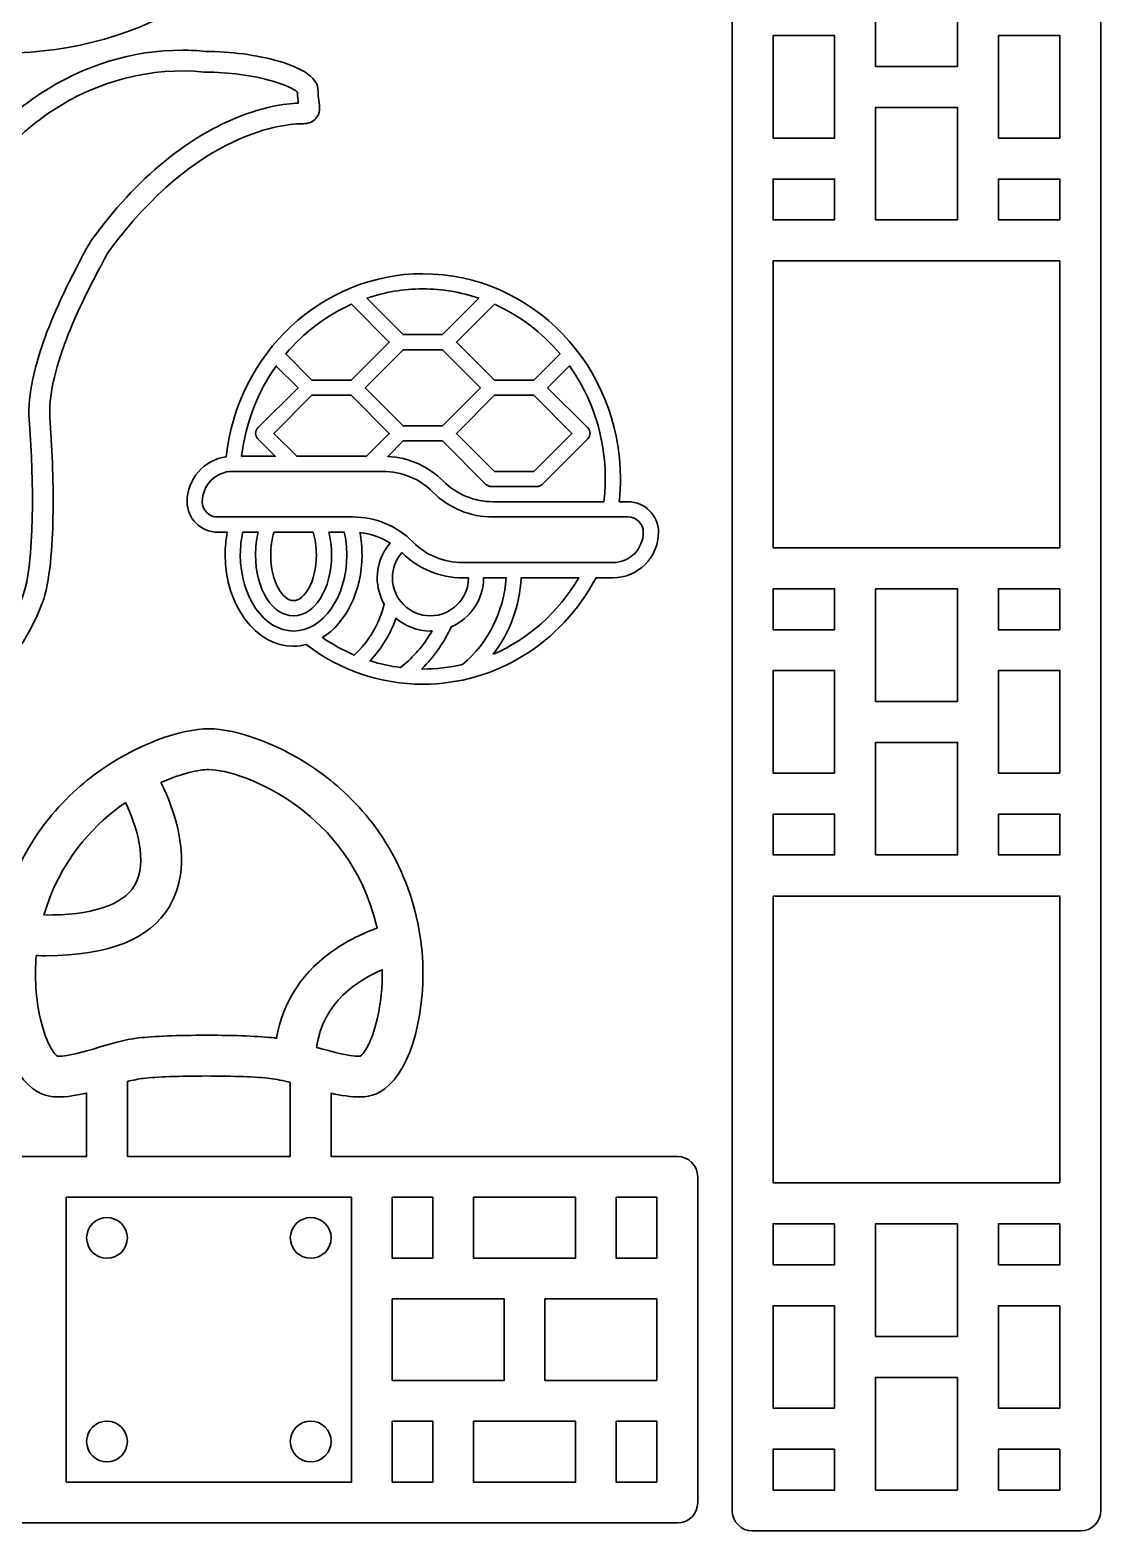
# Model space of a CAD drawing. Header units: millimetres. Extents: x 171 to 478, y -636 to -164.
# Drawn here: x 308.5 to 478.4, y -636.2 to -397.9 of the extents above; entities that cross this region are included whole.
import ezdxf

# ---------------------------------------------------------------- set-up
doc = ezdxf.new("R2010")
doc.units = ezdxf.units.MM
doc.header["$MEASUREMENT"] = 0
doc.layers.add('Calque 1', color=7, linetype='Continuous', lineweight=0)

msp = doc.modelspace()

# ---------------------------------------------------------------- linework, layer by layer
at = {"layer": 'Calque 1', "color": 18, "lineweight": 35, "true_color": 0x000000}
for points, knots in [([(478.4, -330.53), (478.4, -330.55), (478.39, -330.56), (478.39, -330.57), (478.39, -330.58), (478.4, -330.59), (478.4, -330.59), (478.4, -330.59), (478.4, -431.33), (478.4, -431.33), (478.4, -431.33), (478.4, -431.33), (478.4, -431.33), (478.4, -431.33), (478.4, -532.12), (478.4, -532.12), (478.4, -532.14), (478.39, -532.15), (478.39, -532.16), (478.39, -532.17), (478.39, -532.18), (478.39, -532.18), (478.39, -532.18), (478.39, -632.92), (478.39, -632.92), (478.39, -634.72), (476.94, -636.17), (475.15, -636.17), (475.15, -636.17), (423.12, -636.17), (423.12, -636.17), (421.32, -636.17), (419.87, -634.71), (419.87, -632.92), (419.87, -632.92), (419.87, -626.42), (419.87, -626.42), (419.87, -626.42), (419.87, -577.64), (419.87, -577.64), (419.87, -577.64), (419.87, -571.14), (419.87, -571.14), (419.87, -571.14), (419.87, -571.14), (419.87, -571.14), (419.87, -571.14), (419.87, -545.13), (419.87, -545.13), (419.87, -545.13), (419.87, -545.13), (419.87, -545.13), (419.87, -545.13), (419.87, -538.63), (419.87, -538.63), (419.87, -538.63), (419.87, -538.63), (419.87, -538.63), (419.87, -538.63), (419.87, -531.7), (419.87, -531.7), (419.87, -531.69), (419.87, -531.69), (419.87, -531.68), (419.87, -531.68), (419.87, -525.62), (419.87, -525.62), (419.87, -525.62), (419.87, -476.85), (419.87, -476.85), (419.87, -476.85), (419.87, -470.35), (419.87, -470.35), (419.87, -470.35), (419.87, -470.35), (419.87, -470.35), (419.87, -470.35), (419.87, -444.34), (419.87, -444.34), (419.87, -444.34), (419.87, -444.34), (419.87, -444.34), (419.87, -444.34), (419.87, -437.83), (419.87, -437.83), (419.87, -437.83), (419.87, -437.83), (419.87, -437.83), (419.87, -437.83), (419.87, -431.33), (419.87, -431.33), (419.87, -431.33), (419.87, -431.33), (419.87, -431.33), (419.87, -431.33), (419.87, -424.83), (419.87, -424.83), (419.87, -424.83), (419.87, -382.55), (419.87, -382.55), (419.87, -382.55), (419.87, -382.55), (419.87, -382.55), (419.87, -382.55), (419.87, -382.55), (419.87, -382.55), (419.87, -382.55), (419.87, -376.05), (419.87, -376.05), (419.87, -376.05), (419.87, -369.55), (419.87, -369.55), (419.87, -369.55), (419.87, -369.55), (419.87, -369.55), (419.87, -369.55), (419.87, -343.54), (419.87, -343.54), (419.87, -343.54), (419.87, -343.54), (419.87, -343.54), (419.87, -343.54), (419.87, -337.04), (419.87, -337.04), (419.87, -337.04), (419.87, -337.04), (419.87, -337.04), (419.87, -337.04), (419.87, -330.11), (419.87, -330.11), (419.87, -330.1), (419.87, -330.1), (419.87, -330.09), (419.87, -330.09), (419.87, -324.03), (419.87, -324.03), (419.87, -324.03), (419.87, -275.26), (419.87, -275.26), (419.87, -275.26), (419.87, -268.76), (419.87, -268.76), (419.87, -268.76), (419.87, -268.76), (419.87, -268.76), (419.87, -268.76), (419.87, -242.75), (419.87, -242.75), (419.87, -242.75), (419.87, -242.75), (419.87, -242.75), (419.87, -242.75), (419.87, -236.24), (419.87, -236.24), (419.87, -236.24), (419.87, -236.24), (419.87, -236.24), (419.87, -236.24), (419.87, -229.76), (419.87, -229.76), (419.87, -229.75), (419.87, -229.75), (419.87, -229.74), (419.87, -229.74), (419.87, -223.24), (419.87, -223.24), (419.87, -223.24), (419.87, -177.71), (419.87, -177.71), (419.87, -177.71), (426.37, -177.71), (426.37, -177.71), (426.37, -177.71), (426.37, -177.71), (426.37, -177.71), (426.37, -177.71), (471.89, -177.71), (471.89, -177.71), (471.89, -177.71), (471.89, -177.71), (471.89, -177.71), (471.89, -177.71), (478.4, -177.71), (478.4, -177.71), (478.4, -177.71), (478.4, -180.94), (478.4, -180.94), (478.4, -180.95), (478.4, -180.96), (478.4, -180.96), (478.4, -180.96), (478.4, -330.53), (478.4, -330.53)], [0, 0, 0, 0, 1, 1, 1, 2, 2, 2, 3, 3, 3, 4, 4, 4, 5, 5, 5, 6, 6, 6, 7, 7, 7, 8, 8, 8, 9, 9, 9, 10, 10, 10, 11, 11, 11, 12, 12, 12, 13, 13, 13, 14, 14, 14, 15, 15, 15, 16, 16, 16, 17, 17, 17, 18, 18, 18, 19, 19, 19, 20, 20, 20, 21, 21, 21, 22, 22, 22, 23, 23, 23, 24, 24, 24, 25, 25, 25, 26, 26, 26, 27, 27, 27, 28, 28, 28, 29, 29, 29, 30, 30, 30, 31, 31, 31, 32, 32, 32, 33, 33, 33, 34, 34, 34, 35, 35, 35, 36, 36, 36, 37, 37, 37, 38, 38, 38, 39, 39, 39, 40, 40, 40, 41, 41, 41, 42, 42, 42, 43, 43, 43, 44, 44, 44, 45, 45, 45, 46, 46, 46, 47, 47, 47, 48, 48, 48, 49, 49, 49, 50, 50, 50, 51, 51, 51, 52, 52, 52, 53, 53, 53, 54, 54, 54, 55, 55, 55, 56, 56, 56, 57, 57, 57, 58, 58, 58, 59, 59, 59, 60, 60, 60, 61, 61, 61, 62, 62, 62, 63, 63, 63, 64, 64, 64, 64]), ([(365.79, -347.1), (370.8, -347.1), (374.87, -351.17), (374.87, -356.18), (374.87, -363.69), (368.76, -369.8), (361.25, -369.8), (361.25, -369.8), (356.21, -369.8), (356.21, -369.8), (345.81, -389.42), (326.15, -401.57), (304.51, -401.57), (291.86, -401.57), (279.86, -397.46), (269.71, -389.74), (268.48, -390.04), (267.22, -390.22), (265.93, -390.22), (254.67, -390.22), (245.5, -378.01), (245.5, -362.99), (245.5, -360.67), (245.73, -358.39), (246.16, -356.18), (246.16, -356.18), (243.23, -356.18), (243.23, -356.18), (238.23, -356.18), (234.16, -352.11), (234.16, -347.1), (234.16, -340.24), (239.26, -334.57), (245.86, -333.63), (249.08, -302.85), (274.48, -279.01), (304.51, -279.01), (337.05, -279.01), (363.52, -306.5), (363.52, -340.29), (363.52, -342.57), (363.36, -344.84), (363.12, -347.1), (363.12, -347.1), (365.79, -347.1), (365.79, -347.1), (365.79, -347.1), (365.79, -347.1), (365.79, -347.1)], [0, 0, 0, 0, 1, 1, 1, 2, 2, 2, 3, 3, 3, 4, 4, 4, 5, 5, 5, 6, 6, 6, 7, 7, 7, 8, 8, 8, 9, 9, 9, 10, 10, 10, 11, 11, 11, 12, 12, 12, 13, 13, 13, 14, 14, 14, 15, 15, 15, 16, 16, 16, 16]), ([(455.64, -403.69), (455.64, -403.69), (455.64, -385.81), (455.64, -385.81), (455.64, -385.81), (442.63, -385.81), (442.63, -385.81), (442.63, -385.81), (442.63, -403.69), (442.63, -403.69), (442.63, -403.69), (455.64, -403.69), (455.64, -403.69)], [0, 0, 0, 0, 1, 1, 1, 2, 2, 2, 3, 3, 3, 4, 4, 4, 4]), ([(233.25, -405.49), (233.46, -404.3), (234.09, -403.33), (235.08, -402.69), (236.41, -401.82), (241.72, -400.5), (247.99, -399.86), (250.38, -399.62), (252.74, -399.49), (255, -399.49), (260.43, -399.49), (265.22, -400.19), (269.25, -401.57), (273.99, -402.86), (278.3, -404.8), (282.07, -407.31), (285.28, -409.46), (288.12, -412.04), (290.53, -414.99), (293.21, -418.28), (294.93, -421.5), (296.02, -424.1), (297.17, -421.63), (298.62, -419.25), (300.37, -417), (303.07, -413.53), (306.36, -410.51), (310.14, -408.01), (316.96, -403.51), (324.73, -401.13), (332.62, -401.13), (333.85, -401.13), (335.1, -401.19), (336.32, -401.31), (340.27, -401.32), (344.49, -401.89), (347.89, -402.87), (352.12, -404.1), (354.17, -405.64), (354.17, -407.59), (354.17, -408.13), (354.23, -408.62), (354.29, -409.09), (354.42, -410.1), (354.55, -411.14), (353.8, -411.99), (353.33, -412.52), (352.65, -412.79), (351.8, -412.79), (349.11, -412.79), (335.01, -413.77), (320.88, -433.21), (317.72, -438.91), (315.44, -443.68), (313.94, -447.79), (312.11, -452.77), (311.36, -456.82), (311.64, -460.19), (312.02, -464.79), (312.19, -470.4), (312.1, -475.2), (312.02, -479.65), (311.66, -485.64), (310.41, -488.91), (308.2, -494.69), (304.87, -499.22), (298.58, -505.01), (298.4, -505.82), (298.07, -508.47), (299.81, -513.04), (302.99, -521.42), (302.97, -523.64), (301.82, -524.79), (301.3, -525.31), (299.32, -526.68), (296.85, -527.37), (293.48, -528.3), (290.49, -527.65), (288.19, -525.49), (288.19, -525.49), (288.04, -525.35), (288.04, -525.35), (287.89, -525.21), (287.78, -525.02), (287.74, -524.81), (287.74, -524.81), (287.7, -524.61), (287.7, -524.61), (286.24, -517.14), (286.35, -508.71), (286.49, -504.93), (285.7, -504.34), (284.35, -503.26), (282.96, -501.79), (280.03, -498.71), (278.24, -495.33), (277.79, -492.01), (276.66, -487.03), (276.37, -479.96), (276.06, -472.49), (275.81, -466.42), (275.52, -459.56), (274.74, -453.11), (274.35, -452.44), (273.13, -450.51), (271.23, -448.39), (269.09, -445.98), (265.6, -442.83), (261.17, -441.43), (253.08, -438.88), (247.09, -440.57), (244.53, -441.29), (244.53, -441.29), (244.47, -441.31), (244.47, -441.31), (244.27, -441.36), (244.09, -441.41), (243.93, -441.45), (241.74, -442.03), (238.93, -441.28), (237.8, -439.8), (237.11, -438.9), (237.03, -437.78), (237.59, -436.8), (238.31, -435.54), (239.55, -435.07), (240.45, -434.74), (241.27, -434.43), (241.71, -434.25), (241.94, -433.81), (242.03, -433.66), (242.14, -433.39), (242.26, -433.1), (242.87, -431.66), (243.88, -429.27), (246.32, -427.15), (249.24, -424.61), (253.38, -423.23), (258.62, -423.05), (258.63, -423.05), (258.66, -423.05), (258.67, -423.05), (258.67, -423.05), (261.27, -423.05), (261.27, -423.05), (258.81, -420.45), (255.99, -418), (253.01, -415.89), (248.92, -412.99), (244.95, -411.02), (242.38, -410.63), (239.54, -410.2), (238.12, -410.44), (237.27, -410.58), (236.46, -410.71), (235.23, -410.91), (234.29, -409.69), (233.58, -408.76), (232.98, -407.1), (233.25, -405.49)], [0, 0, 0, 0, 1, 1, 1, 2, 2, 2, 3, 3, 3, 4, 4, 4, 5, 5, 5, 6, 6, 6, 7, 7, 7, 8, 8, 8, 9, 9, 9, 10, 10, 10, 11, 11, 11, 12, 12, 12, 13, 13, 13, 14, 14, 14, 15, 15, 15, 16, 16, 16, 17, 17, 17, 18, 18, 18, 19, 19, 19, 20, 20, 20, 21, 21, 21, 22, 22, 22, 23, 23, 23, 24, 24, 24, 25, 25, 25, 26, 26, 26, 27, 27, 27, 28, 28, 28, 29, 29, 29, 30, 30, 30, 31, 31, 31, 32, 32, 32, 33, 33, 33, 34, 34, 34, 35, 35, 35, 36, 36, 36, 37, 37, 37, 38, 38, 38, 39, 39, 39, 40, 40, 40, 41, 41, 41, 42, 42, 42, 43, 43, 43, 44, 44, 44, 45, 45, 45, 46, 46, 46, 47, 47, 47, 48, 48, 48, 49, 49, 49, 50, 50, 50, 51, 51, 51, 52, 52, 52, 53, 53, 53, 53]), ([(436.13, -415.07), (436.13, -415.07), (436.13, -398.82), (436.13, -398.82), (436.13, -398.82), (426.37, -398.82), (426.37, -398.82), (426.37, -398.82), (426.37, -415.07), (426.37, -415.07), (426.37, -415.07), (436.13, -415.07), (436.13, -415.07)], [0, 0, 0, 0, 1, 1, 1, 2, 2, 2, 3, 3, 3, 4, 4, 4, 4]), ([(471.89, -415.07), (471.89, -415.07), (471.89, -398.82), (471.89, -398.82), (471.89, -398.82), (462.13, -398.82), (462.13, -398.82), (462.13, -398.82), (462.13, -415.07), (462.13, -415.07), (462.13, -415.07), (471.89, -415.07), (471.89, -415.07)], [0, 0, 0, 0, 1, 1, 1, 2, 2, 2, 3, 3, 3, 4, 4, 4, 4]), ([(268.27, -404.71), (264.56, -403.44), (258.12, -402.14), (248.33, -403.13), (241.88, -403.79), (237.41, -405.11), (236.88, -405.44), (236.66, -405.58), (236.55, -405.77), (236.5, -406.04), (236.5, -406.04), (236.5, -406.04), (236.5, -406.04), (236.43, -406.47), (236.54, -406.97), (236.7, -407.33), (236.71, -407.33), (236.72, -407.33), (236.74, -407.33), (237.78, -407.16), (239.51, -406.87), (242.88, -407.38), (245.97, -407.85), (250.36, -409.97), (254.92, -413.2), (259.77, -416.65), (264.22, -420.94), (267.45, -425.28), (272.09, -429.68), (275.23, -436.57), (277.05, -446.34), (278.61, -454.72), (279, -464.08), (279.35, -472.33), (279.65, -479.71), (279.94, -486.66), (281.02, -491.35), (281.02, -491.37), (281.02, -491.38), (281.03, -491.4), (281.03, -491.4), (281.04, -491.46), (281.04, -491.46), (281.04, -491.48), (281.04, -491.49), (281.04, -491.51), (281.28, -493.35), (282.22, -496.23), (285.32, -499.5), (287.22, -501.5), (289.05, -502.71), (289.07, -502.72), (289.07, -502.72), (289.36, -502.91), (289.36, -502.91), (289.65, -503.09), (289.82, -503.41), (289.82, -503.75), (289.82, -503.75), (289.82, -504.1), (289.82, -504.1), (289.82, -504.14), (289.82, -504.19), (289.81, -504.39), (289.66, -507.66), (289.46, -515.99), (290.83, -523.42), (292.21, -524.52), (293.9, -524.77), (295.97, -524.2), (297.51, -523.77), (298.73, -523.01), (299.24, -522.65), (299.23, -522.38), (299.18, -521.84), (298.93, -520.85), (298.54, -519.27), (297.8, -517.03), (296.73, -514.21), (294.11, -507.29), (295.46, -503.82), (295.62, -503.44), (295.62, -503.44), (295.67, -503.32), (295.67, -503.32), (295.73, -503.19), (295.81, -503.07), (295.92, -502.98), (295.92, -502.98), (296.02, -502.88), (296.02, -502.88), (302.12, -497.33), (305.29, -493.08), (307.33, -487.74), (309.2, -482.85), (309.06, -468.85), (308.36, -460.46), (308.04, -456.61), (308.85, -452.1), (310.85, -446.66), (312.42, -442.37), (314.78, -437.41), (318.05, -431.52), (318.05, -431.52), (318.07, -431.49), (318.07, -431.49), (318.09, -431.45), (318.11, -431.42), (318.14, -431.39), (318.14, -431.39), (318.16, -431.35), (318.16, -431.35), (321.74, -426.41), (325.64, -422.2), (329.73, -418.84), (333.07, -416.1), (336.57, -413.9), (340.13, -412.32), (345.1, -410.11), (349.03, -409.61), (351.03, -409.51), (351.03, -409.51), (351.03, -409.51), (351.03, -409.51), (350.97, -409.06), (350.9, -408.47), (350.88, -407.8), (350.66, -407.58), (349.76, -406.84), (346.98, -406.04), (343.83, -405.12), (339.92, -404.6), (336.23, -404.6), (336.22, -404.6), (336.2, -404.6), (336.18, -404.6), (336.18, -404.6), (336.12, -404.6), (336.12, -404.6), (336.1, -404.59), (336.09, -404.59), (336.07, -404.59), (327.79, -403.76), (319.23, -405.95), (311.96, -410.76), (308.47, -413.06), (305.45, -415.84), (302.97, -419.02), (300.45, -422.26), (298.62, -425.76), (297.51, -429.43), (297.51, -429.43), (296.84, -431.69), (296.84, -431.69), (296.71, -432.12), (296.32, -432.41), (295.88, -432.41), (295.87, -432.41), (295.86, -432.41), (295.85, -432.41), (295.4, -432.4), (295.02, -432.08), (294.91, -431.65), (294.91, -431.65), (294.34, -429.36), (294.34, -429.36), (293.56, -426.22), (288.66, -410.27), (268.34, -404.73), (268.34, -404.73), (268.27, -404.71), (268.27, -404.71)], [0, 0, 0, 0, 1, 1, 1, 2, 2, 2, 3, 3, 3, 4, 4, 4, 5, 5, 5, 6, 6, 6, 7, 7, 7, 8, 8, 8, 9, 9, 9, 10, 10, 10, 11, 11, 11, 12, 12, 12, 13, 13, 13, 14, 14, 14, 15, 15, 15, 16, 16, 16, 17, 17, 17, 18, 18, 18, 19, 19, 19, 20, 20, 20, 21, 21, 21, 22, 22, 22, 23, 23, 23, 24, 24, 24, 25, 25, 25, 26, 26, 26, 27, 27, 27, 28, 28, 28, 29, 29, 29, 30, 30, 30, 31, 31, 31, 32, 32, 32, 33, 33, 33, 34, 34, 34, 35, 35, 35, 36, 36, 36, 37, 37, 37, 38, 38, 38, 39, 39, 39, 40, 40, 40, 41, 41, 41, 42, 42, 42, 43, 43, 43, 44, 44, 44, 45, 45, 45, 46, 46, 46, 47, 47, 47, 48, 48, 48, 49, 49, 49, 50, 50, 50, 51, 51, 51, 52, 52, 52, 53, 53, 53, 54, 54, 54, 55, 55, 55, 56, 56, 56, 57, 57, 57, 57]), ([(455.64, -428.07), (455.64, -428.07), (455.64, -410.2), (455.64, -410.2), (455.64, -410.2), (442.63, -410.2), (442.63, -410.2), (442.63, -410.2), (442.63, -428.07), (442.63, -428.07), (442.63, -428.07), (455.64, -428.07), (455.64, -428.07)], [0, 0, 0, 0, 1, 1, 1, 2, 2, 2, 3, 3, 3, 4, 4, 4, 4]), ([(436.13, -428.07), (436.13, -428.07), (436.13, -421.58), (436.13, -421.58), (436.13, -421.58), (426.37, -421.58), (426.37, -421.58), (426.37, -421.58), (426.37, -428.07), (426.37, -428.07), (426.37, -428.07), (436.13, -428.07), (436.13, -428.07)], [0, 0, 0, 0, 1, 1, 1, 2, 2, 2, 3, 3, 3, 4, 4, 4, 4]), ([(462.13, -428.07), (462.13, -428.07), (471.89, -428.07), (471.89, -428.07), (471.89, -428.07), (471.89, -421.58), (471.89, -421.58), (471.89, -421.58), (462.13, -421.58), (462.13, -421.58), (462.13, -421.58), (462.13, -428.07), (462.13, -428.07)], [0, 0, 0, 0, 1, 1, 1, 2, 2, 2, 3, 3, 3, 4, 4, 4, 4]), ([(471.89, -480.1), (471.89, -480.1), (471.89, -434.58), (471.89, -434.58), (471.89, -434.58), (426.37, -434.58), (426.37, -434.58), (426.37, -434.58), (426.37, -480.1), (426.37, -480.1), (426.37, -480.1), (471.89, -480.1), (471.89, -480.1)], [0, 0, 0, 0, 1, 1, 1, 2, 2, 2, 3, 3, 3, 4, 4, 4, 4]), ([(403.37, -472.8), (406.03, -472.8), (408.19, -474.97), (408.19, -477.63), (408.19, -481.62), (404.95, -484.87), (400.96, -484.87), (400.96, -484.87), (398.27, -484.87), (398.27, -484.87), (392.74, -495.3), (382.29, -501.76), (370.79, -501.76), (364.06, -501.76), (357.69, -499.58), (352.29, -495.47), (351.64, -495.63), (350.97, -495.73), (350.28, -495.73), (344.29, -495.73), (339.42, -489.23), (339.42, -481.25), (339.42, -480.02), (339.54, -478.81), (339.77, -477.63), (339.77, -477.63), (338.21, -477.63), (338.21, -477.63), (335.55, -477.63), (333.39, -475.47), (333.39, -472.8), (333.39, -469.16), (336.1, -466.14), (339.61, -465.65), (341.32, -449.28), (354.82, -436.61), (370.79, -436.61), (388.09, -436.61), (402.16, -451.22), (402.16, -469.18), (402.16, -470.39), (402.07, -471.6), (401.95, -472.8), (401.95, -472.8), (403.37, -472.8), (403.37, -472.8), (403.37, -472.8), (403.37, -472.8), (403.37, -472.8)], [0, 0, 0, 0, 1, 1, 1, 2, 2, 2, 3, 3, 3, 4, 4, 4, 5, 5, 5, 6, 6, 6, 7, 7, 7, 8, 8, 8, 9, 9, 9, 10, 10, 10, 11, 11, 11, 12, 12, 12, 13, 13, 13, 14, 14, 14, 15, 15, 15, 16, 16, 16, 16]), ([(379.69, -440.48), (376.88, -439.54), (373.89, -439.02), (370.79, -439.02), (367.7, -439.02), (364.72, -439.54), (361.91, -440.5), (361.91, -440.5), (367.67, -446.26), (367.67, -446.26), (367.67, -446.26), (373.91, -446.26), (373.91, -446.26), (373.91, -446.26), (379.69, -440.48), (379.69, -440.48), (379.69, -440.48), (379.69, -440.48), (379.69, -440.48)], [0, 0, 0, 0, 1, 1, 1, 2, 2, 2, 3, 3, 3, 4, 4, 4, 5, 5, 5, 6, 6, 6, 6]), ([(359.46, -441.46), (355.45, -443.25), (351.89, -445.96), (349.04, -449.34), (349.04, -449.34), (353.19, -453.5), (353.19, -453.5), (353.19, -453.5), (359.43, -453.5), (359.43, -453.5), (359.43, -453.5), (365.47, -447.47), (365.47, -447.47), (365.47, -447.47), (359.46, -441.46), (359.46, -441.46), (359.46, -441.46), (359.46, -441.46), (359.46, -441.46)], [0, 0, 0, 0, 1, 1, 1, 2, 2, 2, 3, 3, 3, 4, 4, 4, 5, 5, 5, 6, 6, 6, 6]), ([(382.14, -441.44), (382.14, -441.44), (376.12, -447.47), (376.12, -447.47), (376.12, -447.47), (382.15, -453.5), (382.15, -453.5), (382.15, -453.5), (388.39, -453.5), (388.39, -453.5), (388.39, -453.5), (392.56, -449.33), (392.56, -449.33), (389.72, -445.95), (386.17, -443.23), (382.14, -441.44)], [0, 0, 0, 0, 1, 1, 1, 2, 2, 2, 3, 3, 3, 4, 4, 4, 5, 5, 5, 5]), ([(361.64, -454.71), (361.64, -454.71), (367.67, -460.74), (367.67, -460.74), (367.67, -460.74), (373.91, -460.74), (373.91, -460.74), (373.91, -460.74), (379.94, -454.71), (379.94, -454.71), (379.94, -454.71), (373.91, -448.67), (373.91, -448.67), (373.91, -448.67), (367.67, -448.67), (367.67, -448.67), (367.67, -448.67), (361.64, -454.71), (361.64, -454.71)], [0, 0, 0, 0, 1, 1, 1, 2, 2, 2, 3, 3, 3, 4, 4, 4, 5, 5, 5, 6, 6, 6, 6]), ([(344.6, -462.8), (344.13, -462.33), (344.13, -461.56), (344.6, -461.09), (344.6, -461.09), (350.99, -454.71), (350.99, -454.71), (350.99, -454.71), (347.54, -451.26), (347.54, -451.26), (344.61, -455.35), (342.66, -460.24), (342.04, -465.57), (342.04, -465.57), (347.37, -465.57), (347.37, -465.57), (347.37, -465.57), (344.6, -462.8), (344.6, -462.8), (344.6, -462.8), (344.6, -462.8), (344.6, -462.8)], [0, 0, 0, 0, 1, 1, 1, 2, 2, 2, 3, 3, 3, 4, 4, 4, 5, 5, 5, 6, 6, 6, 7, 7, 7, 7]), ([(399.52, -472.81), (399.66, -471.61), (399.75, -470.4), (399.75, -469.19), (399.75, -462.47), (397.63, -456.26), (394.06, -451.25), (394.06, -451.25), (390.6, -454.71), (390.6, -454.71), (390.6, -454.71), (396.98, -461.09), (396.98, -461.09), (397.45, -461.56), (397.45, -462.33), (396.98, -462.8), (396.98, -462.8), (389.74, -470.04), (389.74, -470.04), (389.52, -470.26), (389.21, -470.39), (388.89, -470.39), (388.89, -470.39), (381.65, -470.39), (381.65, -470.39), (381.33, -470.39), (381.02, -470.26), (380.8, -470.04), (380.8, -470.04), (373.91, -463.15), (373.91, -463.15), (373.91, -463.15), (367.67, -463.15), (367.67, -463.15), (367.67, -463.15), (365.22, -465.6), (365.22, -465.6), (368.56, -465.78), (371.67, -467.16), (374.06, -469.54), (376.16, -471.64), (378.96, -472.8), (381.94, -472.8), (381.94, -472.8), (399.52, -472.8), (399.52, -472.8), (399.52, -472.8), (399.52, -472.81), (399.52, -472.81)], [0, 0, 0, 0, 1, 1, 1, 2, 2, 2, 3, 3, 3, 4, 4, 4, 5, 5, 5, 6, 6, 6, 7, 7, 7, 8, 8, 8, 9, 9, 9, 10, 10, 10, 11, 11, 11, 12, 12, 12, 13, 13, 13, 14, 14, 14, 15, 15, 15, 16, 16, 16, 16]), ([(361.84, -465.57), (361.84, -465.57), (365.46, -461.95), (365.46, -461.95), (365.46, -461.95), (359.43, -455.91), (359.43, -455.91), (359.43, -455.91), (353.19, -455.91), (353.19, -455.91), (353.19, -455.91), (347.16, -461.95), (347.16, -461.95), (347.16, -461.95), (350.78, -465.57), (350.78, -465.57), (350.78, -465.57), (361.84, -465.57), (361.84, -465.57)], [0, 0, 0, 0, 1, 1, 1, 2, 2, 2, 3, 3, 3, 4, 4, 4, 5, 5, 5, 6, 6, 6, 6]), ([(382.15, -455.91), (382.15, -455.91), (376.12, -461.95), (376.12, -461.95), (376.12, -461.95), (382.15, -467.98), (382.15, -467.98), (382.15, -467.98), (388.39, -467.98), (388.39, -467.98), (388.39, -467.98), (394.42, -461.95), (394.42, -461.95), (394.42, -461.95), (388.39, -455.91), (388.39, -455.91), (388.39, -455.91), (382.15, -455.91), (382.15, -455.91)], [0, 0, 0, 0, 1, 1, 1, 2, 2, 2, 3, 3, 3, 4, 4, 4, 5, 5, 5, 6, 6, 6, 6]), ([(405.78, -477.63), (405.78, -476.3), (404.7, -475.22), (403.37, -475.22), (403.37, -475.22), (381.94, -475.22), (381.94, -475.22), (378.32, -475.22), (374.91, -473.81), (372.35, -471.25), (370.24, -469.14), (367.44, -467.98), (364.46, -467.98), (364.46, -467.98), (340.63, -467.98), (340.63, -467.98), (337.96, -467.98), (335.8, -470.14), (335.8, -472.81), (335.8, -474.14), (336.88, -475.22), (338.21, -475.22), (338.21, -475.22), (359.64, -475.22), (359.64, -475.22), (363.26, -475.22), (366.67, -476.63), (369.23, -479.19), (371.34, -481.3), (374.14, -482.46), (377.12, -482.46), (377.12, -482.46), (400.95, -482.46), (400.95, -482.46), (403.62, -482.46), (405.78, -480.29), (405.78, -477.63)], [0, 0, 0, 0, 1, 1, 1, 2, 2, 2, 3, 3, 3, 4, 4, 4, 5, 5, 5, 6, 6, 6, 7, 7, 7, 8, 8, 8, 9, 9, 9, 10, 10, 10, 11, 11, 11, 12, 12, 12, 12]), ([(341.83, -481.25), (341.83, -487.9), (345.62, -493.32), (350.28, -493.32), (354.94, -493.32), (358.73, -487.9), (358.73, -481.25), (358.73, -480.01), (358.59, -478.8), (358.33, -477.63), (358.33, -477.63), (355.87, -477.63), (355.87, -477.63), (356.15, -478.77), (356.31, -479.99), (356.31, -481.25), (356.31, -486.66), (353.66, -490.9), (350.28, -490.9), (346.9, -490.9), (344.25, -486.66), (344.25, -481.25), (344.25, -480), (344.4, -478.77), (344.68, -477.63), (344.68, -477.63), (342.23, -477.63), (342.23, -477.63), (341.97, -478.8), (341.83, -480.01), (341.83, -481.25), (341.83, -481.25), (341.83, -481.25), (341.83, -481.25)], [0, 0, 0, 0, 1, 1, 1, 2, 2, 2, 3, 3, 3, 4, 4, 4, 5, 5, 5, 6, 6, 6, 7, 7, 7, 8, 8, 8, 9, 9, 9, 10, 10, 10, 11, 11, 11, 11]), ([(347.18, -477.63), (346.85, -478.74), (346.66, -479.97), (346.66, -481.25), (346.66, -485.52), (348.57, -488.49), (350.28, -488.49), (351.99, -488.49), (353.9, -485.52), (353.9, -481.25), (353.9, -479.97), (353.71, -478.74), (353.38, -477.63), (353.38, -477.63), (347.18, -477.63), (347.18, -477.63)], [0, 0, 0, 0, 1, 1, 1, 2, 2, 2, 3, 3, 3, 4, 4, 4, 5, 5, 5, 5]), ([(361.14, -481.25), (361.14, -487.05), (358.56, -492.05), (354.86, -494.36), (356.46, -495.47), (358.15, -496.39), (359.91, -497.13), (362.25, -494.97), (363.91, -492.15), (364.67, -489.06), (363.96, -487.82), (363.55, -486.39), (363.55, -484.87), (363.55, -482.83), (364.29, -480.89), (365.61, -479.37), (364.16, -478.45), (362.53, -477.87), (360.8, -477.69), (361.02, -478.85), (361.14, -480.04), (361.14, -481.25), (361.14, -481.25), (361.14, -481.25), (361.14, -481.25)], [0, 0, 0, 0, 1, 1, 1, 2, 2, 2, 3, 3, 3, 4, 4, 4, 5, 5, 5, 6, 6, 6, 7, 7, 7, 8, 8, 8, 8]), ([(377.12, -484.87), (373.49, -484.87), (370.09, -483.46), (367.52, -480.9), (367.51, -480.89), (367.5, -480.88), (367.49, -480.87), (366.52, -481.97), (365.96, -483.38), (365.96, -484.87), (365.96, -488.2), (368.67, -490.9), (372, -490.9), (375.32, -490.9), (378.03, -488.2), (378.03, -484.87), (378.03, -484.87), (377.12, -484.87), (377.12, -484.87)], [0, 0, 0, 0, 1, 1, 1, 2, 2, 2, 3, 3, 3, 4, 4, 4, 5, 5, 5, 6, 6, 6, 6]), ([(370.62, -499.34), (370.68, -499.34), (370.73, -499.35), (370.79, -499.35), (372.94, -499.35), (375.05, -499.09), (377.1, -498.62), (377.1, -498.62), (377.11, -498.61), (377.11, -498.61), (381.22, -495.15), (383.67, -490.19), (384, -484.87), (384, -484.87), (380.44, -484.87), (380.44, -484.87), (380.44, -488.36), (378.31, -491.37), (375.29, -492.65), (374.16, -495.15), (372.57, -497.43), (370.62, -499.34), (370.62, -499.34), (370.62, -499.34), (370.62, -499.34)], [0, 0, 0, 0, 1, 1, 1, 2, 2, 2, 3, 3, 3, 4, 4, 4, 5, 5, 5, 6, 6, 6, 7, 7, 7, 8, 8, 8, 8]), ([(381.94, -497.02), (387.52, -494.61), (392.3, -490.4), (395.53, -484.87), (395.53, -484.87), (386.41, -484.87), (386.41, -484.87), (386.17, -489.32), (384.62, -493.54), (381.94, -497.02), (381.94, -497.02), (381.94, -497.02), (381.94, -497.02)], [0, 0, 0, 0, 1, 1, 1, 2, 2, 2, 3, 3, 3, 4, 4, 4, 4]), ([(426.37, -486.6), (426.37, -486.6), (426.37, -493.11), (426.37, -493.11), (426.37, -493.11), (436.13, -493.11), (436.13, -493.11), (436.13, -493.11), (436.13, -486.6), (436.13, -486.6), (436.13, -486.6), (426.37, -486.6), (426.37, -486.6)], [0, 0, 0, 0, 1, 1, 1, 2, 2, 2, 3, 3, 3, 4, 4, 4, 4]), ([(442.63, -486.6), (442.63, -486.6), (442.63, -504.49), (442.63, -504.49), (442.63, -504.49), (455.64, -504.49), (455.64, -504.49), (455.64, -504.49), (455.64, -486.6), (455.64, -486.6), (455.64, -486.6), (442.63, -486.6), (442.63, -486.6)], [0, 0, 0, 0, 1, 1, 1, 2, 2, 2, 3, 3, 3, 4, 4, 4, 4]), ([(471.89, -486.6), (471.89, -486.6), (462.13, -486.6), (462.13, -486.6), (462.13, -486.6), (462.13, -493.11), (462.13, -493.11), (462.13, -493.11), (471.89, -493.11), (471.89, -493.11), (471.89, -493.11), (471.89, -486.6), (471.89, -486.6)], [0, 0, 0, 0, 1, 1, 1, 2, 2, 2, 3, 3, 3, 4, 4, 4, 4]), ([(367.85, -498.61), (369.62, -497.12), (371.12, -495.31), (372.26, -493.3), (372.17, -493.31), (372.09, -493.32), (372, -493.32), (369.91, -493.32), (368, -492.55), (366.52, -491.29), (365.65, -493.81), (364.25, -496.12), (362.41, -498.05), (363.99, -498.55), (365.61, -498.9), (367.26, -499.11), (367.26, -499.11), (367.85, -498.61), (367.85, -498.61), (367.85, -498.61), (367.85, -498.61), (367.85, -498.61)], [0, 0, 0, 0, 1, 1, 1, 2, 2, 2, 3, 3, 3, 4, 4, 4, 5, 5, 5, 6, 6, 6, 7, 7, 7, 7]), ([(426.37, -499.61), (426.37, -499.61), (426.37, -515.87), (426.37, -515.87), (426.37, -515.87), (436.13, -515.87), (436.13, -515.87), (436.13, -515.87), (436.13, -499.61), (436.13, -499.61), (436.13, -499.61), (426.37, -499.61), (426.37, -499.61)], [0, 0, 0, 0, 1, 1, 1, 2, 2, 2, 3, 3, 3, 4, 4, 4, 4]), ([(471.89, -515.87), (471.89, -515.87), (471.89, -499.61), (471.89, -499.61), (471.89, -499.61), (462.13, -499.61), (462.13, -499.61), (462.13, -499.61), (462.13, -515.87), (462.13, -515.87), (462.13, -515.87), (471.89, -515.87), (471.89, -515.87)], [0, 0, 0, 0, 1, 1, 1, 2, 2, 2, 3, 3, 3, 4, 4, 4, 4]), ([(411.18, -576.72), (412.97, -576.72), (414.41, -578.17), (414.41, -579.95), (414.41, -579.95), (414.41, -631.67), (414.41, -631.67), (414.41, -633.45), (412.97, -634.9), (411.18, -634.9), (411.18, -634.9), (262.5, -634.9), (262.5, -634.9), (260.71, -634.9), (259.27, -633.45), (259.27, -631.67), (259.27, -631.67), (259.27, -579.95), (259.27, -579.95), (259.27, -578.17), (260.71, -576.72), (262.5, -576.72), (262.5, -576.72), (317.45, -576.72), (317.45, -576.72), (317.45, -576.72), (317.45, -566.66), (317.45, -566.66), (315.91, -567.02), (314.33, -567.28), (312.67, -567.28), (311.33, -567.28), (309.33, -566.81), (307.44, -564.55), (303.59, -559.96), (301.87, -549.79), (303.45, -540.91), (303.45, -540.9), (303.45, -540.9), (303.46, -540.89), (305.71, -528.19), (312.95, -520.44), (318.63, -516.17), (325.34, -511.12), (332.61, -508.85), (336.83, -508.84), (341.07, -508.85), (348.33, -511.13), (355.04, -516.17), (360.72, -520.44), (367.96, -528.19), (370.22, -540.89), (371.8, -549.78), (370.09, -559.95), (366.24, -564.55), (364.35, -566.81), (362.34, -567.28), (361, -567.28), (359.4, -567.28), (357.81, -567.04), (356.23, -566.69), (356.23, -566.69), (356.23, -576.72), (356.23, -576.72), (356.23, -576.72), (411.18, -576.72), (411.18, -576.72), (411.18, -576.72), (411.18, -576.72), (411.18, -576.72)], [0, 0, 0, 0, 1, 1, 1, 2, 2, 2, 3, 3, 3, 4, 4, 4, 5, 5, 5, 6, 6, 6, 7, 7, 7, 8, 8, 8, 9, 9, 9, 10, 10, 10, 11, 11, 11, 12, 12, 12, 13, 13, 13, 14, 14, 14, 15, 15, 15, 16, 16, 16, 17, 17, 17, 18, 18, 18, 19, 19, 19, 20, 20, 20, 21, 21, 21, 22, 22, 22, 23, 23, 23, 23]), ([(442.63, -528.87), (442.63, -528.87), (455.64, -528.87), (455.64, -528.87), (455.64, -528.87), (455.64, -528.87), (455.64, -528.87), (455.64, -528.87), (455.64, -510.99), (455.64, -510.99), (455.64, -510.99), (442.63, -510.99), (442.63, -510.99), (442.63, -510.99), (442.63, -528.87), (442.63, -528.87)], [0, 0, 0, 0, 1, 1, 1, 2, 2, 2, 3, 3, 3, 4, 4, 4, 5, 5, 5, 5]), ([(310.11, -554.91), (311.06, -559.01), (312.4, -560.54), (312.81, -560.82), (314.79, -560.79), (316.9, -560.15), (319.13, -559.47), (321.21, -558.84), (323.35, -558.19), (325.68, -557.91), (327.97, -557.65), (332.01, -557.48), (336.49, -557.48), (340.97, -557.48), (345.01, -557.65), (347.29, -557.91), (347.39, -557.93), (347.49, -557.94), (347.59, -557.96), (348.58, -552.1), (351.81, -547.22), (357.09, -543.69), (359.43, -542.13), (361.76, -541.11), (363.54, -540.48), (361.36, -530.77), (355.67, -524.73), (351.15, -521.34), (345.29, -516.93), (339.37, -515.32), (336.83, -515.31), (335.29, -515.31), (332.5, -515.91), (329.24, -517.37), (331.28, -521.49), (334.66, -530.3), (330.57, -537.07), (327.45, -542.25), (320.88, -544.86), (311.04, -544.86), (310.52, -544.86), (309.99, -544.85), (309.45, -544.84), (309.16, -548.23), (309.38, -551.78), (310.11, -554.91), (310.11, -554.91), (310.11, -554.91), (310.11, -554.91)], [0, 0, 0, 0, 1, 1, 1, 2, 2, 2, 3, 3, 3, 4, 4, 4, 5, 5, 5, 6, 6, 6, 7, 7, 7, 8, 8, 8, 9, 9, 9, 10, 10, 10, 11, 11, 11, 12, 12, 12, 13, 13, 13, 14, 14, 14, 15, 15, 15, 16, 16, 16, 16]), ([(322.52, -521.34), (318.33, -524.48), (313.13, -529.89), (310.67, -538.4), (318.2, -538.46), (323.14, -536.88), (325.04, -533.73), (327.28, -530.02), (325.28, -524.05), (323.61, -520.55), (323.24, -520.8), (322.88, -521.06), (322.52, -521.34), (322.52, -521.34), (322.52, -521.34), (322.52, -521.34)], [0, 0, 0, 0, 1, 1, 1, 2, 2, 2, 3, 3, 3, 4, 4, 4, 5, 5, 5, 5]), ([(426.37, -522.37), (426.37, -522.37), (426.37, -528.87), (426.37, -528.87), (426.37, -528.87), (436.13, -528.87), (436.13, -528.87), (436.13, -528.87), (436.13, -522.37), (436.13, -522.37), (436.13, -522.37), (426.37, -522.37), (426.37, -522.37)], [0, 0, 0, 0, 1, 1, 1, 2, 2, 2, 3, 3, 3, 4, 4, 4, 4]), ([(462.13, -522.37), (462.13, -522.37), (462.13, -528.87), (462.13, -528.87), (462.13, -528.87), (471.89, -528.87), (471.89, -528.87), (471.89, -528.87), (471.89, -522.37), (471.89, -522.37), (471.89, -522.37), (462.13, -522.37), (462.13, -522.37)], [0, 0, 0, 0, 1, 1, 1, 2, 2, 2, 3, 3, 3, 4, 4, 4, 4]), ([(426.37, -535.38), (426.37, -535.38), (426.37, -580.9), (426.37, -580.9), (426.37, -580.9), (471.89, -580.9), (471.89, -580.9), (471.89, -580.9), (471.89, -535.38), (471.89, -535.38), (471.89, -535.38), (426.37, -535.38), (426.37, -535.38)], [0, 0, 0, 0, 1, 1, 1, 2, 2, 2, 3, 3, 3, 4, 4, 4, 4]), ([(363.56, -554.91), (364.13, -552.46), (364.38, -549.77), (364.34, -547.09), (360.55, -548.68), (354.97, -552.21), (353.91, -559.41), (353.94, -559.41), (353.96, -559.42), (353.98, -559.42), (356.46, -560.12), (358.82, -560.78), (360.86, -560.82), (361.27, -560.54), (362.61, -559.01), (363.56, -554.91), (363.56, -554.91), (363.56, -554.91), (363.56, -554.91)], [0, 0, 0, 0, 1, 1, 1, 2, 2, 2, 3, 3, 3, 4, 4, 4, 5, 5, 5, 6, 6, 6, 6]), ([(323.91, -564.82), (323.91, -564.82), (323.91, -576.72), (323.91, -576.72), (323.91, -576.72), (349.76, -576.72), (349.76, -576.72), (349.76, -576.72), (349.76, -564.98), (349.76, -564.98), (348.65, -564.69), (347.56, -564.46), (346.54, -564.33), (344.52, -564.1), (340.67, -563.95), (336.49, -563.95), (332.31, -563.95), (328.46, -564.1), (326.44, -564.33), (325.6, -564.43), (324.76, -564.61), (323.91, -564.82), (323.91, -564.82), (323.91, -564.82), (323.91, -564.82)], [0, 0, 0, 0, 1, 1, 1, 2, 2, 2, 3, 3, 3, 4, 4, 4, 5, 5, 5, 6, 6, 6, 7, 7, 7, 8, 8, 8, 8]), ([(314.21, -628.43), (314.21, -628.43), (359.46, -628.43), (359.46, -628.43), (359.46, -628.43), (359.46, -583.19), (359.46, -583.19), (359.46, -583.19), (314.21, -583.19), (314.21, -583.19), (314.21, -583.19), (314.21, -628.43), (314.21, -628.43)], [0, 0, 0, 0, 1, 1, 1, 2, 2, 2, 3, 3, 3, 4, 4, 4, 4]), ([(372.39, -583.19), (372.39, -583.19), (365.93, -583.19), (365.93, -583.19), (365.93, -583.19), (365.93, -592.88), (365.93, -592.88), (365.93, -592.88), (372.39, -592.88), (372.39, -592.88), (372.39, -592.88), (372.39, -583.19), (372.39, -583.19)], [0, 0, 0, 0, 1, 1, 1, 2, 2, 2, 3, 3, 3, 4, 4, 4, 4]), ([(395.02, -592.88), (395.02, -592.88), (395.02, -583.19), (395.02, -583.19), (395.02, -583.19), (378.85, -583.19), (378.85, -583.19), (378.85, -583.19), (378.85, -592.88), (378.85, -592.88), (378.85, -592.88), (395.02, -592.88), (395.02, -592.88)], [0, 0, 0, 0, 1, 1, 1, 2, 2, 2, 3, 3, 3, 4, 4, 4, 4]), ([(407.94, -583.19), (407.94, -583.19), (401.48, -583.19), (401.48, -583.19), (401.48, -583.19), (401.48, -592.88), (401.48, -592.88), (401.48, -592.88), (407.94, -592.88), (407.94, -592.88), (407.94, -592.88), (407.94, -583.19), (407.94, -583.19)], [0, 0, 0, 0, 1, 1, 1, 2, 2, 2, 3, 3, 3, 4, 4, 4, 4]), ([(322.96, -587.36), (324.22, -588.62), (324.22, -590.67), (322.96, -591.94), (321.7, -593.2), (319.65, -593.2), (318.39, -591.94), (317.13, -590.67), (317.13, -588.62), (318.39, -587.36), (319.65, -586.1), (321.7, -586.1), (322.96, -587.36)], [0, 0, 0, 0, 1, 1, 1, 2, 2, 2, 3, 3, 3, 4, 4, 4, 4]), ([(355.29, -587.36), (356.55, -588.62), (356.55, -590.67), (355.29, -591.94), (354.02, -593.2), (351.98, -593.2), (350.71, -591.94), (349.45, -590.67), (349.45, -588.62), (350.71, -587.36), (351.98, -586.1), (354.02, -586.1), (355.29, -587.36)], [0, 0, 0, 0, 1, 1, 1, 2, 2, 2, 3, 3, 3, 4, 4, 4, 4]), ([(436.13, -587.4), (436.13, -587.4), (426.37, -587.4), (426.37, -587.4), (426.37, -587.4), (426.37, -593.91), (426.37, -593.91), (426.37, -593.91), (436.13, -593.91), (436.13, -593.91), (436.13, -593.91), (436.13, -587.4), (436.13, -587.4)], [0, 0, 0, 0, 1, 1, 1, 2, 2, 2, 3, 3, 3, 4, 4, 4, 4]), ([(455.64, -587.4), (455.64, -587.4), (442.62, -587.4), (442.62, -587.4), (442.62, -587.4), (442.62, -605.29), (442.62, -605.29), (442.62, -605.29), (455.64, -605.29), (455.64, -605.29), (455.64, -605.29), (455.64, -587.4), (455.64, -587.4)], [0, 0, 0, 0, 1, 1, 1, 2, 2, 2, 3, 3, 3, 4, 4, 4, 4]), ([(471.89, -587.4), (471.89, -587.4), (462.13, -587.4), (462.13, -587.4), (462.13, -587.4), (462.13, -593.91), (462.13, -593.91), (462.13, -593.91), (471.89, -593.91), (471.89, -593.91), (471.89, -593.91), (471.89, -587.4), (471.89, -587.4)], [0, 0, 0, 0, 1, 1, 1, 2, 2, 2, 3, 3, 3, 4, 4, 4, 4]), ([(365.93, -612.28), (365.93, -612.28), (383.7, -612.28), (383.7, -612.28), (383.7, -612.28), (383.7, -599.34), (383.7, -599.34), (383.7, -599.34), (365.93, -599.34), (365.93, -599.34), (365.93, -599.34), (365.93, -612.28), (365.93, -612.28)], [0, 0, 0, 0, 1, 1, 1, 2, 2, 2, 3, 3, 3, 4, 4, 4, 4]), ([(407.94, -612.28), (407.94, -612.28), (407.94, -599.34), (407.94, -599.34), (407.94, -599.34), (390.17, -599.34), (390.17, -599.34), (390.17, -599.34), (390.17, -612.28), (390.17, -612.28), (390.17, -612.28), (407.94, -612.28), (407.94, -612.28)], [0, 0, 0, 0, 1, 1, 1, 2, 2, 2, 3, 3, 3, 4, 4, 4, 4]), ([(436.13, -600.41), (436.13, -600.41), (426.37, -600.41), (426.37, -600.41), (426.37, -600.41), (426.37, -616.66), (426.37, -616.66), (426.37, -616.66), (436.13, -616.66), (436.13, -616.66), (436.13, -616.66), (436.13, -600.41), (436.13, -600.41)], [0, 0, 0, 0, 1, 1, 1, 2, 2, 2, 3, 3, 3, 4, 4, 4, 4]), ([(471.89, -600.41), (471.89, -600.41), (462.13, -600.41), (462.13, -600.41), (462.13, -600.41), (462.13, -616.66), (462.13, -616.66), (462.13, -616.66), (471.89, -616.66), (471.89, -616.66), (471.89, -616.66), (471.89, -600.41), (471.89, -600.41)], [0, 0, 0, 0, 1, 1, 1, 2, 2, 2, 3, 3, 3, 4, 4, 4, 4]), ([(455.64, -611.79), (455.64, -611.79), (442.62, -611.79), (442.62, -611.79), (442.62, -611.79), (442.62, -629.67), (442.62, -629.67), (442.62, -629.67), (455.64, -629.67), (455.64, -629.67), (455.64, -629.67), (455.64, -611.79), (455.64, -611.79)], [0, 0, 0, 0, 1, 1, 1, 2, 2, 2, 3, 3, 3, 4, 4, 4, 4]), ([(322.96, -619.68), (324.22, -620.95), (324.22, -623), (322.96, -624.26), (321.7, -625.51), (319.65, -625.51), (318.39, -624.26), (317.13, -622.99), (317.13, -620.95), (318.39, -619.68), (319.65, -618.42), (321.7, -618.42), (322.96, -619.68)], [0, 0, 0, 0, 1, 1, 1, 2, 2, 2, 3, 3, 3, 4, 4, 4, 4]), ([(355.29, -619.68), (356.55, -620.95), (356.55, -623), (355.29, -624.26), (354.02, -625.51), (351.98, -625.51), (350.71, -624.26), (349.45, -622.99), (349.45, -620.95), (350.71, -619.68), (351.98, -618.42), (354.02, -618.42), (355.29, -619.68)], [0, 0, 0, 0, 1, 1, 1, 2, 2, 2, 3, 3, 3, 4, 4, 4, 4]), ([(365.93, -628.43), (365.93, -628.43), (372.39, -628.43), (372.39, -628.43), (372.39, -628.43), (372.39, -618.74), (372.39, -618.74), (372.39, -618.74), (365.93, -618.74), (365.93, -618.74), (365.93, -618.74), (365.93, -628.43), (365.93, -628.43)], [0, 0, 0, 0, 1, 1, 1, 2, 2, 2, 3, 3, 3, 4, 4, 4, 4]), ([(378.85, -618.74), (378.85, -618.74), (378.85, -628.43), (378.85, -628.43), (378.85, -628.43), (395.02, -628.43), (395.02, -628.43), (395.02, -628.43), (395.02, -618.74), (395.02, -618.74), (395.02, -618.74), (378.85, -618.74), (378.85, -618.74)], [0, 0, 0, 0, 1, 1, 1, 2, 2, 2, 3, 3, 3, 4, 4, 4, 4]), ([(407.94, -628.43), (407.94, -628.43), (407.94, -618.74), (407.94, -618.74), (407.94, -618.74), (401.48, -618.74), (401.48, -618.74), (401.48, -618.74), (401.48, -628.43), (401.48, -628.43), (401.48, -628.43), (407.94, -628.43), (407.94, -628.43)], [0, 0, 0, 0, 1, 1, 1, 2, 2, 2, 3, 3, 3, 4, 4, 4, 4]), ([(436.13, -623.17), (436.13, -623.17), (426.37, -623.17), (426.37, -623.17), (426.37, -623.17), (426.37, -629.67), (426.37, -629.67), (426.37, -629.67), (436.13, -629.67), (436.13, -629.67), (436.13, -629.67), (436.13, -623.17), (436.13, -623.17)], [0, 0, 0, 0, 1, 1, 1, 2, 2, 2, 3, 3, 3, 4, 4, 4, 4]), ([(471.89, -623.17), (471.89, -623.17), (462.13, -623.17), (462.13, -623.17), (462.13, -623.17), (462.13, -629.67), (462.13, -629.67), (462.13, -629.67), (471.89, -629.67), (471.89, -629.67), (471.89, -629.67), (471.89, -623.17), (471.89, -623.17)], [0, 0, 0, 0, 1, 1, 1, 2, 2, 2, 3, 3, 3, 4, 4, 4, 4])]:
    msp.add_open_spline(points, degree=3, knots=knots, dxfattribs=at)

doc.saveas('drawing.dxf')
